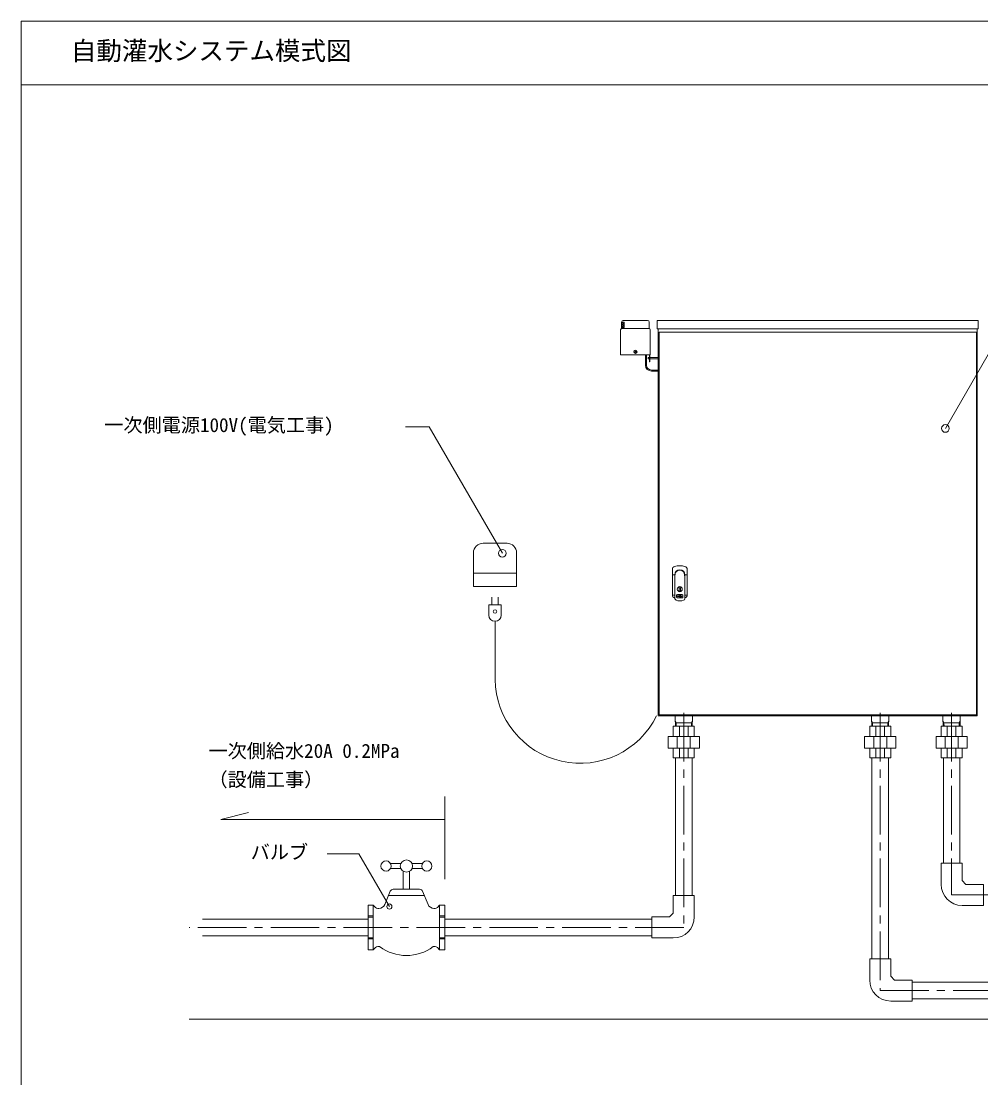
# Model space of a CAD drawing. Units: millimetres, scale not verified. Extents: x -79798 to 6167, y -2774 to 2774.
# Drawn here: x -1728 to -223, y 1116 to 2774 of the extents above; entities that cross this region are included whole.
import ezdxf
from ezdxf.enums import TextEntityAlignment as Align

# ---------------------------------------------------------------- set-up
doc = ezdxf.new("R2010")
doc.units = ezdxf.units.MM
doc.header["$LTSCALE"] = 4
doc.linetypes.add('USER2', pattern=[28.575, 19.05, -3.175, 3.175, -3.175])
for name, color, linetype, lineweight in [('0-1_WAKU', 7, 'Continuous', 18), ('0-3_moji', 7, 'Continuous', 18), ('0-6_buhin', 2, 'Continuous', 18), ('0-7_KANAMONO', 4, 'Continuous', 18), ('0-8_ZATU', 6, 'Continuous', 18), ('0-9_kansui2', 1, 'Continuous', 18), ('0-A_KUTAI', 3, 'Continuous', 18), ('0-D_sinsen', 3, 'USER2', 18)]:
    doc.layers.add(name, color=color, linetype=linetype, lineweight=lineweight)
doc.styles.add('ＭＳ ゴシック', font='')
doc.styles.get('ＭＳ ゴシック').set_extended_font_data('MS Gothic')

msp = doc.modelspace()

# ---------------------------------------------------------------- linework, layer by layer
at = {"layer": '0-1_WAKU'}
msp.add_line((-1727.696, 2674), (6166.804, 2674), dxfattribs=at)
msp.add_lwpolyline([(-1727.696, -2774), (6166.804, -2774), (6166.804, 2774), (-1727.696, 2774)], close=True, dxfattribs=at)
at = {"layer": '0-3_moji'}
for p, q in [((-1087.688, 2137.762), (-1124.964, 2137.762)), ((-973.127, 1939.335), (-1087.688, 2137.762)), ((-1063.541, 1557.715), (-1063.541, 1427.983)), ((-1414.362, 1521.345), (-1371.046, 1532.632)), ((-1063.541, 1521.345), (-1414.362, 1521.345))]:
    msp.add_line(p, q, dxfattribs=at)
for points in [[(-278.432, 2134.989), (-8.891, 2601.848), (65.661, 2601.848)], [(-1150.211, 1385.029), (-1198.028, 1467.849), (-1247.729, 1467.849)]]:
    msp.add_lwpolyline(points, dxfattribs=at)
for centre, radius in [((-278.432, 2134.989), 6), ((-973.127, 1939.335), 6), ((-1150.211, 1385.029), 4)]:
    msp.add_circle(centre, radius, dxfattribs=at)
at = {"layer": '0-6_buhin'}
for p, q in [((-702.233, 1680.867), (-702.233, 1684.183)), ((-702.233, 1680.867), (-701.839, 1668.243)), ((-675.198, 1675.588), (-676.552, 1673.243)), ((-675.428, 1668.243), (-675.033, 1680.867)), ((-675.033, 1680.867), (-675.033, 1684.183)), ((-394.233, 1680.867), (-394.233, 1684.183)), ((-394.233, 1680.867), (-393.839, 1668.243)), ((-367.198, 1675.588), (-368.552, 1673.243)), ((-367.428, 1668.243), (-367.033, 1680.867)), ((-367.033, 1680.867), (-367.033, 1684.183)), ((-282.233, 1680.867), (-282.233, 1684.183)), ((-282.233, 1680.867), (-281.839, 1668.243)), ((-255.198, 1675.588), (-256.552, 1673.243)), ((-255.428, 1668.243), (-255.033, 1680.867)), ((-255.033, 1680.867), (-255.033, 1684.183)), ((-701.995, 1673.243), (-675.271, 1673.243)), ((-695.468, 1651.743), (-695.468, 1668.243)), ((-681.799, 1651.743), (-681.799, 1668.243)), ((-676.552, 1673.243), (-676.708, 1668.243)), ((-672.133, 1652.243), (-672.133, 1668.243)), ((-393.995, 1673.243), (-367.271, 1673.243)), ((-387.468, 1651.743), (-387.468, 1668.243)), ((-373.799, 1651.743), (-373.799, 1668.243)), ((-368.552, 1673.243), (-368.708, 1668.243)), ((-364.133, 1652.243), (-364.133, 1668.243)), ((-281.995, 1673.243), (-255.271, 1673.243)), ((-275.468, 1651.743), (-275.468, 1668.243)), ((-261.799, 1651.743), (-261.799, 1668.243)), ((-256.552, 1673.243), (-256.708, 1668.243)), ((-252.133, 1652.243), (-252.133, 1668.243)), ((-664.133, 1651.743), (-713.133, 1651.743)), ((-713.133, 1651.743), (-713.133, 1633.243)), ((-698.781, 1633.243), (-698.781, 1651.743)), ((-678.485, 1633.243), (-678.485, 1651.743)), ((-356.133, 1651.743), (-405.133, 1651.743)), ((-405.133, 1651.743), (-405.133, 1633.243)), ((-390.781, 1633.243), (-390.781, 1651.743)), ((-370.485, 1633.243), (-370.485, 1651.743)), ((-244.133, 1651.743), (-293.133, 1651.743)), ((-293.133, 1651.743), (-293.133, 1633.243)), ((-278.781, 1633.243), (-278.781, 1651.743)), ((-258.485, 1633.243), (-258.485, 1651.743)), ((-695.468, 1618.243), (-695.468, 1633.243)), ((-681.799, 1618.243), (-681.799, 1633.243)), ((-672.133, 1618.243), (-672.133, 1632.743)), ((-387.468, 1618.243), (-387.468, 1633.243)), ((-373.799, 1618.243), (-373.799, 1633.243)), ((-364.133, 1618.243), (-364.133, 1632.743)), ((-275.468, 1618.243), (-275.468, 1633.243)), ((-261.799, 1618.243), (-261.799, 1633.243)), ((-252.133, 1618.243), (-252.133, 1632.743))]:
    msp.add_line(p, q, dxfattribs=at)
for points in [[(-700.558, 1668.243), (-700.715, 1673.243), (-702.068, 1675.588)], [(-392.558, 1668.243), (-392.715, 1673.243), (-394.068, 1675.588)], [(-280.558, 1668.243), (-280.715, 1673.243), (-282.068, 1675.588)], [(-705.133, 1652.243), (-705.133, 1668.243), (-672.133, 1668.243)], [(-397.133, 1652.243), (-397.133, 1668.243), (-364.133, 1668.243)], [(-285.133, 1652.243), (-285.133, 1668.243), (-252.133, 1668.243)], [(-713.133, 1633.243), (-664.133, 1633.243), (-664.133, 1651.743)], [(-405.133, 1633.243), (-356.133, 1633.243), (-356.133, 1651.743)], [(-293.133, 1633.243), (-244.133, 1633.243), (-244.133, 1651.743)], [(-672.133, 1618.243), (-705.133, 1618.243), (-705.133, 1632.743)], [(-364.133, 1618.243), (-397.133, 1618.243), (-397.133, 1632.743)], [(-252.133, 1618.243), (-285.133, 1618.243), (-285.133, 1632.743)]]:
    msp.add_lwpolyline(points, dxfattribs=at)
for centre, start, end in [((-705.633, 1652.243), 270, 0), ((-671.633, 1652.243), 180, 270), ((-397.633, 1652.243), 270, 0), ((-363.633, 1652.243), 180, 270), ((-285.633, 1652.243), 270, 0), ((-251.633, 1652.243), 180, 270), ((-705.633, 1632.743), 0, 90), ((-671.633, 1632.743), 90, 180), ((-397.633, 1632.743), 0, 90), ((-363.633, 1632.743), 90, 180), ((-285.633, 1632.743), 0, 90), ((-251.633, 1632.743), 90, 180)]:
    msp.add_arc(centre, 0.5, start, end, dxfattribs=at)
at = {"layer": '0-7_KANAMONO'}
for p, q in [((-783.633, 2304.517), (-745.3, 2304.517)), ((-730.3, 2291.183), (-730.3, 2304.517)), ((-730.3, 2304.517), (-226.966, 2304.517)), ((-226.966, 2304.517), (-226.966, 2291.183)), ((-787.8, 2289.517), (-787.8, 2251.183)), ((-786.133, 2302.017), (-786.133, 2292.017)), ((-786.133, 2301.6), (-781.966, 2301.6)), ((-786.133, 2299.933), (-783.633, 2299.933)), ((-786.133, 2297.85), (-783.633, 2297.85)), ((-786.133, 2297.017), (-783.633, 2297.017)), ((-786.133, 2294.933), (-783.633, 2294.933)), ((-786.133, 2293.267), (-781.966, 2293.267)), ((-785.3, 2292.017), (-743.633, 2292.017)), ((-783.633, 2297.85), (-783.633, 2299.933)), ((-783.633, 2297.017), (-783.633, 2294.933)), ((-781.966, 2301.6), (-781.966, 2293.267)), ((-742.8, 2302.017), (-742.8, 2292.017)), ((-741.133, 2289.517), (-741.133, 2251.183)), ((-226.966, 2291.183), (-730.3, 2291.183)), ((-728.633, 1684.183), (-728.633, 2291.183)), ((-228.633, 2291.183), (-228.633, 1684.183)), ((-727.383, 1685.85), (-727.383, 2286.183)), ((-727.383, 2286.183), (-229.883, 2286.183)), ((-229.883, 2286.183), (-229.883, 1685.85)), ((-764.466, 2255.35), (-765.585, 2256.469)), ((-764.466, 2255.35), (-765.585, 2254.231)), ((-764.466, 2255.35), (-765.585, 2254.231)), ((-764.466, 2255.35), (-763.348, 2256.469)), ((-764.466, 2255.35), (-763.348, 2254.231)), ((-786.966, 2250.35), (-741.966, 2250.35)), ((-748.633, 2234.203), (-748.633, 2250.35)), ((-746.966, 2234.203), (-746.966, 2250.35)), ((-744.732, 2245.741), (-744.732, 2244.908)), ((-742.621, 2246.575), (-743.899, 2246.575)), ((-742.621, 2244.075), (-743.899, 2244.075)), ((-742.591, 2250.35), (-742.591, 2239.786)), ((-741.966, 2239.786), (-742.591, 2239.786)), ((-741.966, 2250.35), (-741.966, 2239.786)), ((-728.633, 2246.575), (-741.966, 2246.575)), ((-728.633, 2244.075), (-741.966, 2244.075)), ((-739.466, 2226.703), (-736.947, 2226.703)), ((-739.466, 2225.037), (-736.946, 2225.037)), ((-736.947, 2226.703), (-728.633, 2226.703)), ((-736.946, 2225.037), (-728.633, 2225.037)), ((-706.55, 1913.662), (-706.55, 1873.871)), ((-683.216, 1873.871), (-683.216, 1913.662)), ((-702.8, 1905.433), (-706.55, 1905.433)), ((-702.8, 1905.433), (-702.8, 1869.028)), ((-687.216, 1867.843), (-687.216, 1902.933)), ((-686.966, 1905.433), (-686.966, 1869.028)), ((-686.966, 1905.433), (-683.216, 1905.433)), ((-691.133, 1874.6), (-698.633, 1874.6)), ((-689.883, 1870.433), (-689.883, 1873.35)), ((-698.633, 1869.183), (-691.133, 1869.183)), ((-698.425, 1871.367), (-698.425, 1872.417)), ((-228.633, 1684.183), (-728.633, 1684.183)), ((-229.883, 1685.85), (-727.383, 1685.85)), ((-1148.613, 1452.607), (-1132.268, 1452.607)), ((-1148.613, 1444.607), (-1132.268, 1444.607)), ((-1114.814, 1452.607), (-1098.47, 1452.607)), ((-1114.814, 1444.607), (-1098.47, 1444.607)), ((-1128.541, 1440.412), (-1128.541, 1412.207)), ((-1118.541, 1440.412), (-1118.541, 1412.207)), ((-1148.819, 1409.118), (-1157.39, 1388.386)), ((-1102.885, 1412.207), (-1144.198, 1412.207)), ((-1089.692, 1388.386), (-1098.264, 1409.118)), ((-1095.407, 1402.207), (-1151.676, 1402.207)), ((-1172.006, 1383.672), (-1175.541, 1387.207)), ((-1166.632, 1382.207), (-1168.47, 1382.207)), ((-1078.612, 1382.207), (-1080.451, 1382.207)), ((-1071.541, 1387.207), (-1075.077, 1383.672)), ((-1183.541, 1370.207), (-1175.541, 1370.207)), ((-1183.541, 1368.207), (-1175.541, 1368.207)), ((-1063.541, 1370.207), (-1071.541, 1370.207)), ((-1063.541, 1368.207), (-1071.541, 1368.207)), ((-1183.541, 1336.207), (-1175.541, 1336.207)), ((-1183.541, 1334.207), (-1175.541, 1334.207)), ((-1063.541, 1336.207), (-1071.541, 1336.207)), ((-1063.541, 1334.207), (-1071.541, 1334.207)), ((-1172.006, 1320.743), (-1175.541, 1317.207)), ((-1165.541, 1322.207), (-1168.47, 1322.207)), ((-1078.612, 1322.207), (-1081.541, 1322.207)), ((-1071.541, 1317.207), (-1075.077, 1320.743))]:
    msp.add_line(p, q, dxfattribs=at)
for points in [[(-702.55, 1902.933), (-702.55, 1867.843), (-700.754, 1865.444)], [(-699.883, 1873.35), (-699.883, 1870.433), (-698.633, 1869.183)], [(-694.409, 1872.731), (-694.758, 1873.479), (-692.008, 1871.892)], [(-694.449, 1873.686), (-691.341, 1871.892), (-694.449, 1870.097)], [(-698.325, 1872.517), (-694.677, 1872.517), (-694.991, 1873.19)], [(-694.991, 1870.593), (-694.677, 1871.267), (-698.325, 1871.267)], [(-694.758, 1871.6), (-698.091, 1871.6), (-698.091, 1872.183), (-694.758, 1872.183)], [(-692.008, 1871.892), (-694.758, 1870.304), (-694.409, 1871.052)]]:
    msp.add_lwpolyline(points, dxfattribs=at)
for points in [[(-695.841, 1879.6), (-693.925, 1879.6), (-693.925, 1885.183), (-695.841, 1885.183)], [(-1183.541, 1317.207), (-1175.541, 1317.207), (-1175.541, 1387.207), (-1183.541, 1387.207)], [(-1063.541, 1317.207), (-1071.541, 1317.207), (-1071.541, 1387.207), (-1063.541, 1387.207)]]:
    msp.add_lwpolyline(points, close=True, dxfattribs=at)
for centre, radius in [((-764.466, 2255.35), 2.535), ((-694.883, 1882.933), 3.958), ((-1155.541, 1448.607), 8), ((-1123.541, 1448.607), 9.6), ((-1091.541, 1448.607), 8)]:
    msp.add_circle(centre, radius, dxfattribs=at)
for centre, radius, start, end in [((-783.633, 2302.017), 2.5, 90, 180), ((-745.3, 2302.017), 2.5, 0, 90), ((-785.3, 2289.517), 2.5, 90, 180), ((-743.633, 2289.517), 2.5, 0, 90), ((-786.966, 2251.183), 0.833, 180, 270), ((-743.899, 2245.741), 0.833, 90, 180), ((-743.899, 2244.908), 0.833, 180, 270), ((-741.966, 2251.183), 0.833, 270, 0), ((-739.466, 2234.203), 9.167, 180, 270), ((-739.466, 2234.203), 7.5, 180, 270), ((-701.55, 1913.662), 5, 106.01339, 180), ((-694.883, 1890.433), 29.167, 90, 106.01339), ((-694.883, 1905.433), 7.917, 0, 180), ((-684.022, 1902.933), 18.528, 160.8326, 180), ((-694.883, 1905.183), 7.667, 30, 150), ((-694.883, 1890.433), 29.167, 73.98661, 90), ((-705.745, 1902.933), 18.528, 360, 19.1674), ((-688.216, 1913.662), 5, 360, 73.98661), ((-701.55, 1873.871), 5, 180, 253.98661), ((-694.883, 1955.121), 82.083, 261.82877, 264.46541), ((-698.633, 1873.35), 1.25, 90, 180), ((-694.642, 1873.353), 0.385, 60, 205), ((-691.133, 1873.35), 1.25, 0, 90), ((-694.883, 1955.121), 82.083, 275.53459, 278.17123), ((-688.216, 1873.871), 5, 286.01339, 0), ((-694.883, 1897.1), 29.167, 253.98661, 254.76034), ((-694.883, 1885.433), 20.833, 253.63125, 286.36875), ((-698.325, 1872.417), 0.1, 90, 180), ((-698.325, 1871.367), 0.1, 180, 270), ((-694.642, 1870.431), 0.385, 155, 300), ((-694.758, 1872.568), 0.385, 270, 25), ((-694.758, 1871.215), 0.385, 335, 90), ((-691.133, 1870.433), 1.25, 270, 0), ((-689.716, 1867.843), 2.5, 286.36875, 360), ((-694.883, 1897.1), 29.167, 285.23966, 286.01339), ((-1144.198, 1407.207), 5, 90, 157.53673), ((-1102.885, 1407.207), 5, 22.46327, 90), ((-1168.47, 1387.207), 5, 225, 270), ((-1166.632, 1392.207), 10, 270, 337.53673), ((-1080.451, 1392.207), 10, 202.46327, 270), ((-1078.612, 1387.207), 5, 270, 315), ((-1168.47, 1317.207), 5, 90, 135), ((-1123.541, 1378.207), 70, 233.1301, 306.8699), ((-1078.612, 1317.207), 5, 45, 90)]:
    msp.add_arc(centre, radius, start, end, dxfattribs=at)
at = {"layer": '0-8_ZATU'}
for p, q in [((-1018.437, 1939.905), (-1018.437, 1887.238)), ((-965.771, 1954.905), (-1003.437, 1954.905)), ((-950.771, 1887.238), (-950.771, 1939.905)), ((-950.771, 1908.029), (-1018.437, 1908.029)), ((-1018.437, 1887.238), (-950.771, 1887.238)), ((-994.34, 1858.566), (-974.868, 1858.566)), ((-994.34, 1842.301), (-994.34, 1858.566)), ((-989.472, 1858.566), (-989.472, 1870.394)), ((-979.736, 1858.566), (-979.736, 1870.394)), ((-974.868, 1858.566), (-974.868, 1842.301)), ((-984.604, 1741.268), (-984.604, 1832.565))]:
    msp.add_line(p, q, dxfattribs=at)
msp.add_circle((-984.604, 1847.935), 2.779, dxfattribs=at)
for centre, radius, start, end in [((-1003.437, 1939.905), 15, 90, 180), ((-965.771, 1939.905), 15, 0, 90), ((-984.604, 1842.301), 9.736, 180, 0), ((-851.031, 1743.314), 133.589, 180.87731, 333.72825)]:
    msp.add_arc(centre, radius, start, end, dxfattribs=at)
at = {"layer": '0-9_kansui2'}
for p, q in [((-701.633, 1618.243), (-701.633, 1402.207)), ((-675.633, 1618.243), (-675.633, 1402.207)), ((-393.633, 1618.243), (-393.633, 1303.243)), ((-367.633, 1618.243), (-367.633, 1303.243)), ((-281.633, 1618.243), (-281.633, 1453.243)), ((-255.633, 1618.243), (-255.633, 1453.243)), ((-1443.203, 1365.207), (-1183.541, 1365.207)), ((-1063.541, 1365.207), (-738.633, 1365.207)), ((-1443.203, 1339.207), (-1183.541, 1339.207)), ((-1063.541, 1339.207), (-738.633, 1339.207)), ((-330.633, 1266.243), (429.777, 1266.243)), ((-330.633, 1240.243), (429.777, 1240.243))]:
    msp.add_line(p, q, dxfattribs=at)
for points in [[(-285.133, 1419.743), (-285.133, 1453.243), (-252.133, 1453.243), (-252.133, 1425.743), (-246.133, 1419.743)], [(-246.133, 1419.743), (-218.633, 1419.743), (-218.633, 1386.743), (-252.133, 1386.743)], [(-705.133, 1374.707), (-705.133, 1402.207), (-672.133, 1402.207), (-672.133, 1368.707)], [(-705.133, 1335.707), (-738.633, 1335.707), (-738.633, 1368.707), (-711.133, 1368.707), (-705.133, 1374.707)], [(-397.133, 1269.743), (-397.133, 1303.243), (-364.133, 1303.243), (-364.133, 1275.743), (-358.133, 1269.743)], [(-358.133, 1269.743), (-330.633, 1269.743), (-330.633, 1236.743), (-364.133, 1236.743)]]:
    msp.add_lwpolyline(points, dxfattribs=at)
for centre, start, end in [((-252.133, 1419.743), 180, 270), ((-705.133, 1368.707), 270, 0), ((-364.133, 1269.743), 180, 270)]:
    msp.add_arc(centre, 33, start, end, dxfattribs=at)
at = {"layer": '0-A_KUTAI'}
msp.add_line((1535.674, 1208.243), (-1464.326, 1208.243), dxfattribs=at)
at = {"layer": '0-D_sinsen'}
for p, q in [((-268.633, 1688.743), (-268.633, 1403.243)), ((-268.633, 1403.243), (279.777, 1403.243))]:
    msp.add_line(p, q, dxfattribs=at)
for points in [[(-688.633, 1688.743), (-688.633, 1352.207), (-1464.326, 1352.207)], [(-380.633, 1688.743), (-380.633, 1253.243), (479.777, 1253.243), (479.777, 1532.207), (679.777, 1532.207), (679.777, 1352.207), (1785.674, 1352.207)]]:
    msp.add_lwpolyline(points, dxfattribs=at)

# ---------------------------------------------------------------- texts
at = {"layer": '0-3_moji', "style": 'ＭＳ ゴシック'}
for s, height, p in [('自動灌水システム模式図', 29.33, (-1649.696, 2704)), ('一次側電源100V(電気工事)', 21.99, (-1597.282, 2122.762)), ('一次側給水20A 0.2MPa', 21.99, (-1433.895, 1611.64)), ('（設備工事）', 21.99, (-1433.895, 1566.64)), ('バルブ', 21.99, (-1367.683, 1452.849))]:
    msp.add_text(s, height=height, dxfattribs=at).set_placement(p, align=Align.BOTTOM_LEFT)

doc.saveas('drawing.dxf')
